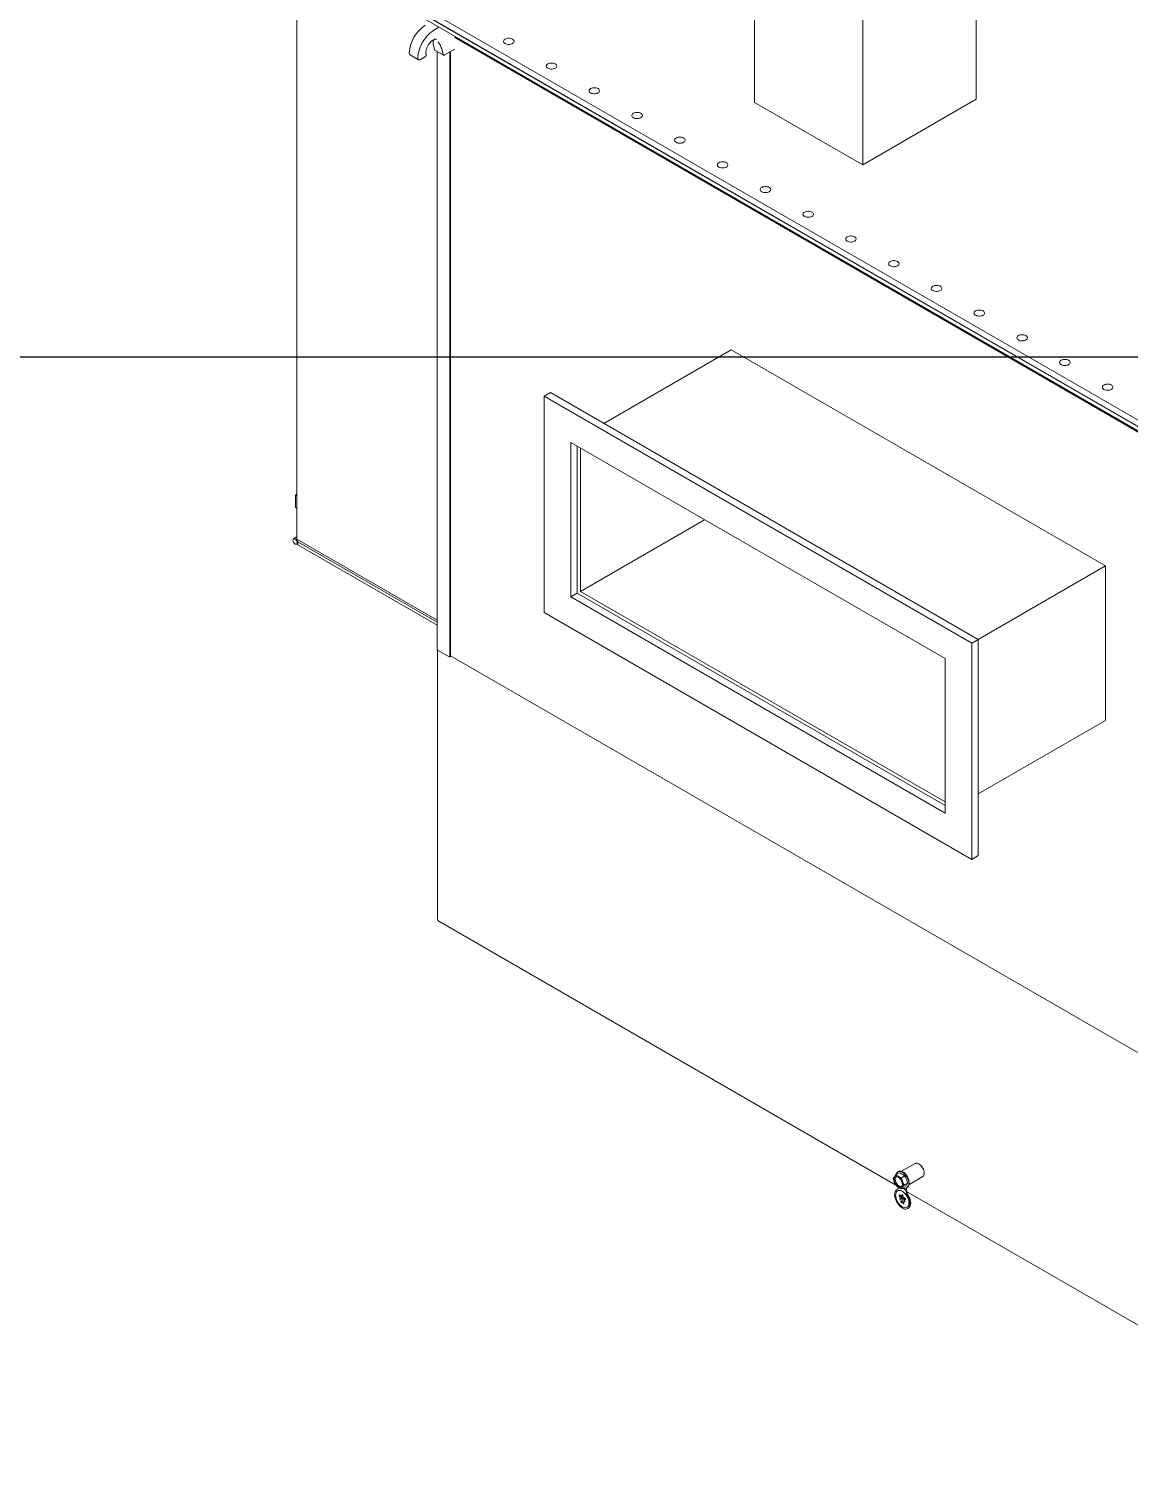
# Model space of a CAD drawing. Header units: millimetres. Extents: x 51507 to 66627, y -17810 to -7118.
# Drawn here: x 59067 to 60522, y -15607 to -13693 of the extents above; entities that cross this region are included whole.
import ezdxf

# ---------------------------------------------------------------- set-up
doc = ezdxf.new("R2010")
doc.units = ezdxf.units.MM
doc.header["$LTSCALE"] = 10
doc.layers.get('Defpoints').update_dxf_attribs({"lineweight": 25})
doc.layers.add('粗实线', color=4, linetype='Continuous', lineweight=18)

msp = doc.modelspace()

# ---------------------------------------------------------------- linework, layer by layer
at = {"layer": 'Defpoints'}
msp.add_line((51507.409, -14126.114), (66627.409, -14126.114), dxfattribs=at)
at = {"layer": '粗实线'}
for p, q in [((60027.021, -13234.335), (60027.021, -13789.583)), ((60319.763, -13230.253), (60319.763, -13785.501)), ((60169.856, -13316.792), (60169.856, -13872.04)), ((59421.839, -13566.852), (59421.839, -14367.151)), ((59542.754, -13637.505), (60879.186, -14409.011)), ((59542.754, -13645.671), (60879.186, -14417.177)), ((60879.186, -14417.994), (59549.825, -13650.57)), ((59550.931, -13656.464), (60879.186, -14423.249)), ((59602.858, -13694.25), (59609.622, -13690.346)), ((60834.328, -14398.99), (59630.435, -13703.997)), ((59631.142, -13702.769), (59631.142, -13703.589)), ((60835.035, -14398.581), (59631.142, -13703.589)), ((59603.623, -13719.693), (59601.911, -13712.411)), ((59604.186, -13720.531), (59615.5, -13727.062)), ((59607.105, -13722.215), (59607.105, -14512.837)), ((59614.937, -13726.224), (59613.225, -13718.942)), ((59630.435, -13719.157), (59617, -13726.913)), ((59623.788, -14523.042), (59623.788, -13722.995)), ((59624.637, -14522.552), (59624.637, -13722.505)), ((59571.367, -13726.751), (59582.68, -13733.282)), ((59585.18, -13733.034), (59590.484, -13729.973)), ((60027.021, -13789.583), (60169.856, -13872.04)), ((60169.856, -13872.04), (60319.763, -13785.501)), ((59996.009, -14116.77), (59827.724, -14213.92)), ((59996.009, -14116.77), (60490.984, -14402.513)), ((59757.007, -14173.096), (59748.522, -14177.994)), ((59748.522, -14463.784), (59748.522, -14177.994)), ((59748.522, -14177.994), (60314.207, -14504.558)), ((59757.007, -14173.096), (60322.693, -14499.659)), ((59783.877, -14239.232), (60278.852, -14524.975)), ((59783.877, -14443.367), (59783.877, -14239.232)), ((59792.363, -14438.468), (59792.363, -14244.13)), ((59796.605, -14436.018), (59796.605, -14246.579)), ((59420.071, -14308.52), (59421.839, -14307.5)), ((59420.071, -14308.52), (59421.839, -14309.541)), ((59420.071, -14324.851), (59420.071, -14308.52)), ((59420.071, -14324.851), (59421.839, -14325.872)), ((59960.682, -14341.299), (59796.605, -14436.018)), ((59421.839, -14364.122), (59417.364, -14366.705)), ((59421.364, -14373.633), (59423.111, -14372.624)), ((59421.839, -14367.151), (59607.105, -14474.103)), ((59421.839, -14367.151), (59423.111, -14370.455)), ((59423.111, -14370.455), (59607.105, -14476.672)), ((59423.111, -14370.455), (59423.111, -14374.538)), ((59423.111, -14374.538), (59607.105, -14480.755)), ((60490.984, -14402.513), (60322.693, -14499.666)), ((60490.984, -14402.513), (60490.984, -14606.648)), ((59792.363, -14438.468), (59783.877, -14443.367)), ((60278.852, -14729.11), (59783.877, -14443.367)), ((60278.852, -14719.313), (59792.363, -14438.468)), ((60278.852, -14714.414), (59796.605, -14436.018)), ((60314.207, -14790.347), (59748.522, -14463.784)), ((60322.693, -14499.659), (60314.207, -14504.558)), ((60314.207, -14504.558), (60314.207, -14790.347)), ((60322.693, -14499.659), (60322.693, -14785.448)), ((59607.808, -14513.817), (59623.788, -14523.042)), ((59607.808, -14513.817), (59607.808, -14869.064)), ((59623.788, -14523.042), (59624.637, -14522.552)), ((59624.637, -14521.273), (60860.094, -15234.487)), ((60278.852, -14524.975), (60278.852, -14729.11)), ((60490.984, -14606.648), (60322.693, -14703.801)), ((60322.693, -14785.448), (60314.207, -14790.347)), ((59609.203, -14872.149), (60213.552, -15221.032)), ((60239.204, -15192.461), (60221.379, -15202.752)), ((60218.112, -15204.593), (60213.945, -15206.998)), ((60217.062, -15202.934), (60216.355, -15203.342)), ((60225.46, -15208.835), (60221.293, -15211.241)), ((60229.134, -15218.305), (60224.968, -15220.711)), ((60231.378, -15220.073), (60249.203, -15209.782)), ((60215.833, -15226.502), (60215.126, -15226.911)), ((60215.993, -15226.414), (60215.833, -15226.502)), ((60216.126, -15228.643), (60216.055, -15228.683)), ((60217.988, -15233.838), (60218.059, -15233.797)), ((60221.524, -15235.875), (60217.988, -15233.838)), ((60217.988, -15233.838), (60217.99, -15235.471)), ((60217.99, -15235.471), (60226.475, -15240.361)), ((60221.524, -15235.793), (60218.059, -15233.797)), ((60219.052, -15237.716), (60219.123, -15237.676)), ((60219.052, -15237.716), (60219.053, -15239.35)), ((60225.416, -15241.383), (60219.052, -15237.716)), ((60225.486, -15241.343), (60219.123, -15237.676)), ((60225.46, -15223.533), (60221.293, -15225.938)), ((60221.522, -15233.424), (60221.593, -15233.383)), ((60221.522, -15233.424), (60221.524, -15235.875)), ((60222.936, -15234.239), (60221.522, -15233.424)), ((60223.007, -15234.198), (60221.593, -15233.383)), ((60222.776, -15225.083), (60226.889, -15227.453)), ((60222.936, -15234.239), (60223.007, -15234.198)), ((60222.938, -15236.69), (60222.936, -15234.239)), ((60222.938, -15236.69), (60223.009, -15236.649)), ((60226.474, -15238.727), (60222.938, -15236.69)), ((60223.009, -15236.649), (60223.007, -15234.198)), ((60226.544, -15238.686), (60223.009, -15236.649)), ((60226.888, -15226.636), (60223.484, -15224.674)), ((60226.959, -15226.595), (60223.554, -15224.633)), ((60226.888, -15226.636), (60226.959, -15226.595)), ((60226.889, -15227.453), (60226.888, -15226.636)), ((60226.889, -15227.453), (60226.959, -15227.412)), ((60226.959, -15227.412), (60226.959, -15226.595)), ((60228.032, -15229.391), (60881.995, -15606.916)), ((60219.053, -15239.35), (60225.417, -15243.017)), ((60220.115, -15241.595), (60220.186, -15241.554)), ((60220.115, -15241.595), (60220.117, -15243.229)), ((60224.358, -15244.04), (60220.115, -15241.595)), ((60220.117, -15243.229), (60224.359, -15245.674)), ((60224.429, -15243.999), (60220.186, -15241.554)), ((60224.358, -15244.04), (60224.429, -15243.999)), ((60224.359, -15245.674), (60224.358, -15244.04)), ((60224.359, -15245.674), (60224.43, -15245.633)), ((60224.43, -15245.633), (60224.429, -15243.999)), ((60225.416, -15241.383), (60225.486, -15241.343)), ((60225.417, -15243.017), (60225.416, -15241.383)), ((60225.417, -15243.017), (60225.488, -15242.976)), ((60225.488, -15242.976), (60225.486, -15241.343)), ((60226.474, -15238.727), (60226.544, -15238.686)), ((60226.475, -15240.361), (60226.474, -15238.727)), ((60226.475, -15240.361), (60226.546, -15240.32)), ((60226.546, -15240.32), (60226.544, -15238.686)), ((60228.554, -15250.335), (60228.625, -15250.294)), ((60229.625, -15252.026), (60230.332, -15251.618))]:
    msp.add_line(p, q, dxfattribs=at)
for points in [[(59591.544, -13687.719), (59589.169, -13689.244), (59586.824, -13691.058), (59584.538, -13693.138), (59582.34, -13695.458), (59580.258, -13697.989), (59578.318, -13700.699), (59576.544, -13703.553), (59574.959, -13706.517), (59573.582, -13709.552), (59572.432, -13712.62), (59571.521, -13715.684), (59570.863, -13718.703), (59570.464, -13721.642), (59570.331, -13724.461)], [(59602.858, -13694.25), (59600.483, -13695.776), (59598.138, -13697.59), (59595.852, -13699.67), (59593.654, -13701.99), (59591.572, -13704.52), (59589.632, -13707.23), (59587.858, -13710.084), (59586.273, -13713.048), (59584.896, -13716.083), (59583.745, -13719.151), (59582.835, -13722.215), (59582.177, -13725.235), (59581.778, -13728.173), (59581.645, -13730.993)], [(59696.903, -13711.799), (59698.129, -13712.363), (59699.541, -13712.755), (59701.069, -13712.957), (59702.637, -13712.957), (59704.165, -13712.755), (59705.577, -13712.363), (59706.803, -13711.799), (59707.78, -13711.091), (59708.46, -13710.276), (59708.809, -13709.394), (59708.809, -13708.489), (59708.46, -13707.607), (59707.78, -13706.791), (59706.803, -13706.084), (59705.577, -13705.52), (59704.165, -13705.127), (59702.637, -13704.926), (59701.069, -13704.926), (59699.541, -13705.127), (59698.129, -13705.52), (59696.903, -13706.084), (59695.926, -13706.791), (59695.246, -13707.607), (59694.897, -13708.489), (59694.897, -13709.394), (59695.246, -13710.276), (59695.926, -13711.091), (59696.903, -13711.799)], [(59614.937, -13726.224), (59615.048, -13726.548), (59615.213, -13726.815), (59615.427, -13727.016), (59615.686, -13727.145), (59615.981, -13727.2), (59616.305, -13727.179), (59616.647, -13727.083), (59617, -13726.913)], [(59753.472, -13744.455), (59754.697, -13745.019), (59756.109, -13745.412), (59757.638, -13745.613), (59759.205, -13745.613), (59760.733, -13745.412), (59762.146, -13745.019), (59763.371, -13744.455), (59764.348, -13743.747), (59765.029, -13742.932), (59765.377, -13742.05), (59765.377, -13741.145), (59765.029, -13740.263), (59764.348, -13739.448), (59763.371, -13738.74), (59762.146, -13738.176), (59760.733, -13737.783), (59759.205, -13737.582), (59757.638, -13737.582), (59756.109, -13737.783), (59754.697, -13738.176), (59753.472, -13738.74), (59752.494, -13739.448), (59751.814, -13740.263), (59751.465, -13741.145), (59751.465, -13742.05), (59751.814, -13742.932), (59752.494, -13743.747), (59753.472, -13744.455)], [(59810.04, -13777.111), (59811.266, -13777.675), (59812.678, -13778.068), (59814.206, -13778.269), (59815.774, -13778.269), (59817.302, -13778.068), (59818.714, -13777.675), (59819.94, -13777.111), (59820.917, -13776.404), (59821.597, -13775.588), (59821.946, -13774.706), (59821.946, -13773.801), (59821.597, -13772.919), (59820.917, -13772.104), (59819.94, -13771.396), (59818.714, -13770.832), (59817.302, -13770.44), (59815.774, -13770.238), (59814.206, -13770.238), (59812.678, -13770.44), (59811.266, -13770.832), (59810.04, -13771.396), (59809.063, -13772.104), (59808.383, -13772.919), (59808.034, -13773.801), (59808.034, -13774.706), (59808.383, -13775.588), (59809.063, -13776.404), (59810.04, -13777.111)], [(59866.609, -13809.768), (59867.834, -13810.332), (59869.247, -13810.724), (59870.775, -13810.926), (59872.342, -13810.926), (59873.87, -13810.724), (59875.283, -13810.332), (59876.508, -13809.768), (59877.486, -13809.06), (59878.166, -13808.245), (59878.514, -13807.363), (59878.514, -13806.458), (59878.166, -13805.575), (59877.486, -13804.76), (59876.508, -13804.053), (59875.283, -13803.489), (59873.87, -13803.096), (59872.342, -13802.895), (59870.775, -13802.895), (59869.247, -13803.096), (59867.834, -13803.489), (59866.609, -13804.053), (59865.631, -13804.76), (59864.951, -13805.575), (59864.602, -13806.458), (59864.602, -13807.363), (59864.951, -13808.245), (59865.631, -13809.06), (59866.609, -13809.768)], [(59923.177, -13842.424), (59924.403, -13842.988), (59925.815, -13843.381), (59927.343, -13843.582), (59928.911, -13843.582), (59930.439, -13843.381), (59931.851, -13842.988), (59933.077, -13842.424), (59934.054, -13841.716), (59934.734, -13840.901), (59935.083, -13840.019), (59935.083, -13839.114), (59934.734, -13838.232), (59934.054, -13837.417), (59933.077, -13836.709), (59931.851, -13836.145), (59930.439, -13835.752), (59928.911, -13835.551), (59927.343, -13835.551), (59925.815, -13835.752), (59924.403, -13836.145), (59923.177, -13836.709), (59922.2, -13837.417), (59921.52, -13838.232), (59921.171, -13839.114), (59921.171, -13840.019), (59921.52, -13840.901), (59922.2, -13841.716), (59923.177, -13842.424)], [(59979.746, -13875.08), (59980.971, -13875.644), (59982.384, -13876.037), (59983.912, -13876.238), (59985.479, -13876.238), (59987.008, -13876.037), (59988.42, -13875.644), (59989.645, -13875.08), (59990.623, -13874.373), (59991.303, -13873.557), (59991.652, -13872.675), (59991.652, -13871.77), (59991.303, -13870.888), (59990.623, -13870.073), (59989.645, -13869.365), (59988.42, -13868.801), (59987.008, -13868.409), (59985.479, -13868.207), (59983.912, -13868.207), (59982.384, -13868.409), (59980.971, -13868.801), (59979.746, -13869.365), (59978.768, -13870.073), (59978.088, -13870.888), (59977.74, -13871.77), (59977.74, -13872.675), (59978.088, -13873.557), (59978.768, -13874.373), (59979.746, -13875.08)], [(60036.314, -13907.737), (60037.54, -13908.301), (60038.952, -13908.693), (60040.48, -13908.895), (60042.048, -13908.895), (60043.576, -13908.693), (60044.988, -13908.301), (60046.214, -13907.737), (60047.191, -13907.029), (60047.871, -13906.214), (60048.22, -13905.332), (60048.22, -13904.427), (60047.871, -13903.544), (60047.191, -13902.729), (60046.214, -13902.022), (60044.988, -13901.458), (60043.576, -13901.065), (60042.048, -13900.864), (60040.48, -13900.864), (60038.952, -13901.065), (60037.54, -13901.458), (60036.314, -13902.022), (60035.337, -13902.729), (60034.657, -13903.544), (60034.308, -13904.427), (60034.308, -13905.332), (60034.657, -13906.214), (60035.337, -13907.029), (60036.314, -13907.737)], [(60092.883, -13940.393), (60094.108, -13940.957), (60095.521, -13941.35), (60097.049, -13941.551), (60098.616, -13941.551), (60100.145, -13941.35), (60101.557, -13940.957), (60102.782, -13940.393), (60103.76, -13939.685), (60104.44, -13938.87), (60104.789, -13937.988), (60104.789, -13937.083), (60104.44, -13936.201), (60103.76, -13935.386), (60102.782, -13934.678), (60101.557, -13934.114), (60100.145, -13933.721), (60098.616, -13933.52), (60097.049, -13933.52), (60095.521, -13933.721), (60094.108, -13934.114), (60092.883, -13934.678), (60091.906, -13935.386), (60091.225, -13936.201), (60090.877, -13937.083), (60090.877, -13937.988), (60091.225, -13938.87), (60091.906, -13939.685), (60092.883, -13940.393)], [(60149.451, -13973.049), (60150.677, -13973.613), (60152.089, -13974.006), (60153.617, -13974.207), (60155.185, -13974.207), (60156.713, -13974.006), (60158.125, -13973.613), (60159.351, -13973.049), (60160.328, -13972.342), (60161.008, -13971.526), (60161.357, -13970.644), (60161.357, -13969.739), (60161.008, -13968.857), (60160.328, -13968.042), (60159.351, -13967.334), (60158.125, -13966.77), (60156.713, -13966.378), (60155.185, -13966.176), (60153.617, -13966.176), (60152.089, -13966.378), (60150.677, -13966.77), (60149.451, -13967.334), (60148.474, -13968.042), (60147.794, -13968.857), (60147.445, -13969.739), (60147.445, -13970.644), (60147.794, -13971.526), (60148.474, -13972.342), (60149.451, -13973.049)], [(60206.02, -14005.706), (60207.246, -14006.27), (60208.658, -14006.662), (60210.186, -14006.864), (60211.753, -14006.864), (60213.282, -14006.662), (60214.694, -14006.27), (60215.919, -14005.706), (60216.897, -14004.998), (60217.577, -14004.183), (60217.926, -14003.301), (60217.926, -14002.396), (60217.577, -14001.513), (60216.897, -14000.698), (60215.919, -13999.991), (60214.694, -13999.426), (60213.282, -13999.034), (60211.753, -13998.832), (60210.186, -13998.832), (60208.658, -13999.034), (60207.246, -13999.426), (60206.02, -13999.991), (60205.043, -14000.698), (60204.363, -14001.513), (60204.014, -14002.396), (60204.014, -14003.301), (60204.363, -14004.183), (60205.043, -14004.998), (60206.02, -14005.706)], [(60262.589, -14038.362), (60263.814, -14038.926), (60265.226, -14039.319), (60266.755, -14039.52), (60268.322, -14039.52), (60269.85, -14039.319), (60271.262, -14038.926), (60272.488, -14038.362), (60273.465, -14037.654), (60274.145, -14036.839), (60274.494, -14035.957), (60274.494, -14035.052), (60274.145, -14034.17), (60273.465, -14033.354), (60272.488, -14032.647), (60271.262, -14032.083), (60269.85, -14031.69), (60268.322, -14031.489), (60266.755, -14031.489), (60265.226, -14031.69), (60263.814, -14032.083), (60262.589, -14032.647), (60261.611, -14033.354), (60260.931, -14034.17), (60260.582, -14035.052), (60260.582, -14035.957), (60260.931, -14036.839), (60261.611, -14037.654), (60262.589, -14038.362)], [(60319.157, -14071.018), (60320.383, -14071.582), (60321.795, -14071.975), (60323.323, -14072.176), (60324.891, -14072.176), (60326.419, -14071.975), (60327.831, -14071.582), (60329.057, -14071.018), (60330.034, -14070.311), (60330.714, -14069.495), (60331.063, -14068.613), (60331.063, -14067.708), (60330.714, -14066.826), (60330.034, -14066.011), (60329.057, -14065.303), (60327.831, -14064.739), (60326.419, -14064.347), (60324.891, -14064.145), (60323.323, -14064.145), (60321.795, -14064.347), (60320.383, -14064.739), (60319.157, -14065.303), (60318.18, -14066.011), (60317.5, -14066.826), (60317.151, -14067.708), (60317.151, -14068.613), (60317.5, -14069.495), (60318.18, -14070.311), (60319.157, -14071.018)], [(60375.726, -14103.675), (60376.951, -14104.239), (60378.363, -14104.631), (60379.892, -14104.833), (60381.459, -14104.833), (60382.987, -14104.631), (60384.4, -14104.239), (60385.625, -14103.675), (60386.602, -14102.967), (60387.283, -14102.152), (60387.631, -14101.27), (60387.631, -14100.365), (60387.283, -14099.482), (60386.602, -14098.667), (60385.625, -14097.96), (60384.4, -14097.395), (60382.987, -14097.003), (60381.459, -14096.801), (60379.892, -14096.801), (60378.363, -14097.003), (60376.951, -14097.395), (60375.726, -14097.96), (60374.748, -14098.667), (60374.068, -14099.482), (60373.719, -14100.365), (60373.719, -14101.27), (60374.068, -14102.152), (60374.748, -14102.967), (60375.726, -14103.675)], [(60432.294, -14136.331), (60433.52, -14136.895), (60434.932, -14137.288), (60436.46, -14137.489), (60438.028, -14137.489), (60439.556, -14137.288), (60440.968, -14136.895), (60442.194, -14136.331), (60443.171, -14135.623), (60443.851, -14134.808), (60444.2, -14133.926), (60444.2, -14133.021), (60443.851, -14132.139), (60443.171, -14131.323), (60442.194, -14130.616), (60440.968, -14130.052), (60439.556, -14129.659), (60438.028, -14129.458), (60436.46, -14129.458), (60434.932, -14129.659), (60433.52, -14130.052), (60432.294, -14130.616), (60431.317, -14131.323), (60430.637, -14132.139), (60430.288, -14133.021), (60430.288, -14133.926), (60430.637, -14134.808), (60431.317, -14135.623), (60432.294, -14136.331)], [(60488.863, -14168.987), (60490.088, -14169.551), (60491.5, -14169.944), (60493.029, -14170.145), (60494.596, -14170.145), (60496.124, -14169.944), (60497.537, -14169.551), (60498.762, -14168.987), (60499.74, -14168.28), (60500.42, -14167.464), (60500.768, -14166.582), (60500.768, -14165.677), (60500.42, -14164.795), (60499.74, -14163.98), (60498.762, -14163.272), (60497.537, -14162.708), (60496.124, -14162.315), (60494.596, -14162.114), (60493.029, -14162.114), (60491.5, -14162.315), (60490.088, -14162.708), (60488.863, -14163.272), (60487.885, -14163.98), (60487.205, -14164.795), (60486.856, -14165.677), (60486.856, -14166.582), (60487.205, -14167.464), (60487.885, -14168.28), (60488.863, -14168.987)], [(59419.364, -14373.435), (59418.53, -14372.809), (59417.77, -14371.948), (59417.152, -14370.929), (59416.731, -14369.843), (59416.543, -14368.785), (59416.606, -14367.851), (59416.914, -14367.122), (59417.44, -14366.664), (59418.136, -14366.518), (59418.942, -14366.696), (59419.785, -14367.183), (59420.591, -14367.935), (59421.288, -14368.886), (59421.813, -14369.95), (59422.121, -14371.034), (59422.184, -14372.042), (59421.997, -14372.882), (59421.575, -14373.482), (59420.957, -14373.788), (59420.197, -14373.772), (59419.364, -14373.435)], [(60251.275, -15205.204), (60251.147, -15203.585), (60250.768, -15201.876), (60250.152, -15200.141), (60249.321, -15198.441), (60248.305, -15196.838), (60247.141, -15195.39), (60245.871, -15194.149), (60244.54, -15193.16), (60243.197, -15192.458), (60241.891, -15192.07), (60240.668, -15192.009), (60239.573, -15192.277), (60239.204, -15192.461)], [(60251.346, -15205.163), (60251.218, -15203.544), (60250.839, -15201.836), (60250.223, -15200.1), (60249.392, -15198.4), (60248.376, -15196.797), (60247.212, -15195.349), (60245.942, -15194.108), (60244.611, -15193.119), (60243.268, -15192.417), (60241.962, -15192.029), (60240.739, -15191.968), (60239.644, -15192.237), (60239.275, -15192.42)], [(60212.458, -15217.207), (60213.135, -15218.667), (60213.996, -15220.039), (60214.999, -15221.259), (60216.099, -15222.271), (60217.242, -15223.027), (60218.377, -15223.492), (60219.45, -15223.643), (60220.411, -15223.474), (60221.214, -15222.994), (60221.823, -15222.223), (60222.209, -15221.198), (60222.353, -15219.968), (60222.25, -15218.59), (60221.903, -15217.127), (60221.33, -15215.649), (60220.557, -15214.225), (60219.619, -15212.921), (60218.562, -15211.798), (60217.434, -15210.909), (60216.287, -15210.296), (60215.177, -15209.986), (60214.154, -15209.994), (60213.267, -15210.321), (60212.557, -15210.951), (60212.057, -15211.854), (60211.79, -15212.988), (60211.769, -15214.3), (60211.995, -15215.728), (60212.458, -15217.207)], [(60213.869, -15210.06), (60213.617, -15210.338), (60213.117, -15211.241), (60212.851, -15212.375), (60212.83, -15213.687), (60213.056, -15215.116), (60213.519, -15216.595)], [(60213.519, -15216.595), (60214.196, -15218.055), (60215.057, -15219.427), (60216.06, -15220.647), (60217.159, -15221.659), (60218.303, -15222.415), (60219.438, -15222.879), (60220.511, -15223.031), (60221.293, -15222.921)], [(60228.742, -15223.872), (60229.622, -15222.987), (60230.277, -15221.816), (60230.687, -15220.395), (60230.839, -15218.768), (60230.728, -15216.984), (60230.358, -15215.101), (60229.74, -15213.175), (60228.893, -15211.266), (60227.845, -15209.434), (60226.626, -15207.735), (60225.275, -15206.221), (60223.833, -15204.94), (60222.346, -15203.932), (60220.859, -15203.227), (60219.418, -15202.847), (60218.069, -15202.804), (60216.852, -15203.1), (60215.805, -15203.724), (60214.961, -15204.659), (60214.345, -15205.874), (60214.048, -15206.939)], [(60229.45, -15223.464), (60230.329, -15222.579), (60230.984, -15221.408), (60231.394, -15219.987), (60231.546, -15218.359), (60231.435, -15216.576), (60231.065, -15214.692), (60230.447, -15212.766), (60229.6, -15210.858), (60228.552, -15209.026), (60227.333, -15207.326), (60225.982, -15205.813), (60224.54, -15204.532), (60223.053, -15203.524), (60221.566, -15202.819), (60220.126, -15202.439), (60218.776, -15202.396), (60217.559, -15202.691), (60217.062, -15202.934)], [(60215.469, -15226.73), (60214.348, -15227.468), (60213.433, -15228.513), (60212.747, -15229.839), (60212.308, -15231.411), (60212.127, -15233.19), (60212.208, -15235.13), (60212.55, -15237.181), (60213.143, -15239.29), (60213.973, -15241.404), (60215.019, -15243.468), (60216.252, -15245.43), (60217.643, -15247.24), (60219.155, -15248.85), (60220.749, -15250.219), (60222.385, -15251.314), (60224.021, -15252.105), (60225.614, -15252.572), (60227.125, -15252.703), (60228.514, -15252.495), (60229.745, -15251.954), (60230.788, -15251.093), (60231.615, -15249.934), (60232.206, -15248.506), (60232.545, -15246.848), (60232.623, -15245), (60232.439, -15243.01), (60231.996, -15240.93), (60231.308, -15238.812), (60230.39, -15236.711), (60229.267, -15234.681)], [(60213.466, -15234.416), (60213.594, -15236.215), (60213.973, -15238.109), (60214.592, -15240.043), (60215.433, -15241.962), (60216.471, -15243.81), (60217.677, -15245.534), (60219.017, -15247.085), (60220.451, -15248.418), (60221.938, -15249.495), (60223.436, -15250.285), (60224.901, -15250.764), (60226.291, -15250.92), (60227.567, -15250.748), (60228.692, -15250.252), (60229.632, -15249.447), (60230.362, -15248.356), (60230.86, -15247.011), (60231.112, -15245.45), (60231.111, -15243.718), (60230.856, -15241.865), (60230.355, -15239.944), (60229.623, -15238.01), (60228.68, -15236.12), (60227.554, -15234.327), (60226.276, -15232.684), (60224.885, -15231.236), (60223.419, -15230.027), (60221.921, -15229.091), (60220.434, -15228.454), (60219.001, -15228.135), (60217.663, -15228.143), (60216.459, -15228.479), (60215.422, -15229.131), (60214.584, -15230.083), (60213.968, -15231.305), (60213.591, -15232.764), (60213.466, -15234.416)], [(60231.214, -15244.561), (60231.086, -15242.762), (60230.706, -15240.868), (60230.088, -15238.934), (60229.247, -15237.016), (60228.209, -15235.167), (60227.002, -15233.443), (60225.663, -15231.892), (60224.229, -15230.559), (60222.742, -15229.482), (60221.244, -15228.692), (60219.779, -15228.213), (60218.388, -15228.057), (60217.113, -15228.23), (60216.126, -15228.643)], [(60229.267, -15234.681), (60228.421, -15233.115), (60227.77, -15231.493), (60227.34, -15229.877), (60227.146, -15228.327), (60227.195, -15226.902), (60227.487, -15225.654), (60228.009, -15224.632), (60228.742, -15223.872)], [(60229.974, -15234.273), (60229.128, -15232.706), (60228.477, -15231.085), (60228.047, -15229.469), (60227.853, -15227.919), (60227.902, -15226.494), (60228.194, -15225.246), (60228.716, -15224.223), (60229.45, -15223.464)], [(60230.332, -15251.618), (60230.452, -15251.546), (60231.495, -15250.684), (60232.323, -15249.525), (60232.913, -15248.098), (60233.252, -15246.439), (60233.33, -15244.592), (60233.146, -15242.602), (60232.703, -15240.522), (60232.015, -15238.404), (60231.097, -15236.303), (60229.974, -15234.273)]]:
    msp.add_lwpolyline(points, dxfattribs=at)
for centre, radius, start, end in [((59572.781, -13724.732), 2.465, 173.701152, 234.986667), ((59604.84, -13719.483), 1.235, 189.792107, 238.052311), ((59583.8, -13731.342), 2.184, 170.785963, 309.203285), ((59587.471, -13724.87), 5.925, 300.555296, 315.197539), ((59608.306, -14512.717), 1.207, 185.694799, 245.625342), ((59611.109, -14869.429), 3.321, 173.701152, 234.986667), ((60218.889, -15213.615), 8.217, 153.43643, 206.56357), ((60214.547, -15212.512), 3.957, 50.751832, 139.467204), ((60224.501, -15212.514), 13.813, 200.227114, 237.362029), ((60209.601, -15221.079), 13.813, 20.227114, 57.362029), ((60215.213, -15219.978), 8.217, 333.43643, 26.56357), ((60246.349, -15205.733), 4.955, 305.183063, 6.129118), ((60246.419, -15205.692), 4.955, 305.183063, 6.129118), ((60213.767, -15223.475), 3.673, 297.605384, 346.312262), ((60219.555, -15221.081), 3.957, 230.751832, 319.467204), ((60224.93, -15245.174), 6.313, 305.813389, 5.571426)]:
    msp.add_arc(centre, radius, start, end, dxfattribs=at)
for points, knots in [([(59592.512, -13725.464), (59592.471, -13725.248), (59592.363, -13724.668), (59592.344, -13723.464), (59592.476, -13721.936), (59592.801, -13720.262), (59593.317, -13718.502), (59594.021, -13716.7), (59594.899, -13714.91), (59595.929, -13713.182), (59597.083, -13711.566), (59598.326, -13710.106), (59599.616, -13708.84), (59600.91, -13707.799), (59602.157, -13707), (59603.308, -13706.45), (59604.314, -13706.137), (59605.134, -13706.028), (59605.747, -13706.08), (59606.079, -13706.164), (59606.231, -13706.274), (59606.27, -13706.303)], [0, 0, 0, 0, 0.84896226, 2.27207685, 3.70087079, 5.14496665, 6.60555925, 8.07993233, 9.56381391, 11.05238961, 12.54041185, 14.02154159, 15.49092526, 16.94417595, 18.37825219, 19.79337892, 21.19682559, 22.60511507, 24.05269786, 25.62479385, 26.18203603, 26.18203603, 26.18203603, 26.18203603]), ([(59602.969, -13706.513), (59602.968, -13706.516), (59602.697, -13707.053), (59602.153, -13708.128), (59601.729, -13709.688), (59601.682, -13711.16), (59601.834, -13711.991), (59601.911, -13712.411)], [0, 0, 0, 0, 0.01183041, 2.09409424, 4.19202538, 5.15744743, 6.14224894, 6.14224894, 6.14224894, 6.14224894]), ([(59592.465, -13725.467), (59592.537, -13725.991), (59592.663, -13726.898), (59592.367, -13728.169), (59591.906, -13728.753), (59591.676, -13729.046)], [0, 0, 0, 0, 1.55025178, 2.67950561, 3.81484179, 3.81484179, 3.81484179, 3.81484179]), ([(59602.019, -13707.12), (59602.023, -13707.334), (59602.035, -13708.004), (59601.955, -13708.864), (59601.812, -13709.516), (59601.791, -13709.612)], [0, 0, 0, 0, 0.7172548, 2.24478018, 2.50873177, 2.50873177, 2.50873177, 2.50873177]), ([(59613.225, -13718.942), (59613.101, -13718.504), (59612.85, -13717.616), (59611.994, -13715.631), (59610.585, -13713.004), (59609.285, -13710.865), (59608.63, -13709.784), (59608.626, -13709.778)], [0, 0, 0, 0, 1.61343786, 3.26652653, 6.7397348, 10.26814323, 10.28795835, 10.28795835, 10.28795835, 10.28795835]), ([(60211.539, -15209.941), (60211.497, -15210.002), (60211.172, -15210.468), (60210.674, -15211.281), (60210.406, -15211.909), (60210.271, -15212.226)], [0, 0, 0, 0, 0.18365203, 1.39077748, 2.62023033, 2.62023033, 2.62023033, 2.62023033]), ([(60210.271, -15212.226), (60210.339, -15212.673), (60210.605, -15214.409), (60211.141, -15216.062), (60211.539, -15217.289)], [0, 0, 0, 0, 1.34630367, 5.22732144, 5.22732144, 5.22732144, 5.22732144]), ([(60213.945, -15206.998), (60213.488, -15207.515), (60212.565, -15208.557), (60211.883, -15209.476), (60211.539, -15209.941)], [0, 0, 0, 0, 1.8837697, 3.80207774, 3.80207774, 3.80207774, 3.80207774]), ([(60211.539, -15217.289), (60211.715, -15217.715), (60212.368, -15219.3), (60213.279, -15220.684), (60213.945, -15221.696)], [0, 0, 0, 0, 1.35151638, 5.03107712, 5.03107712, 5.03107712, 5.03107712]), ([(60217.051, -15209.448), (60216.964, -15209.397), (60216.31, -15209.013), (60215.191, -15208.224), (60214.363, -15207.409), (60213.945, -15206.998)], [0, 0, 0, 0, 0.27813583, 2.10629334, 3.96826509, 3.96826509, 3.96826509, 3.96826509]), ([(60221.293, -15211.241), (60220.538, -15210.988), (60219.013, -15210.478), (60217.709, -15209.793), (60217.051, -15209.448)], [0, 0, 0, 0, 2.2857837, 4.61347655, 4.61347655, 4.61347655, 4.61347655]), ([(60218.112, -15204.593), (60218.867, -15204.846), (60220.392, -15205.356), (60221.696, -15206.041), (60222.354, -15206.386)], [0, 0, 0, 0, 2.2857837, 4.61347655, 4.61347655, 4.61347655, 4.61347655]), ([(60222.562, -15216.304), (60222.164, -15215.076), (60221.628, -15213.423), (60221.362, -15211.688), (60221.293, -15211.241)], [0, 0, 0, 0, 3.88101777, 5.22732144, 5.22732144, 5.22732144, 5.22732144]), ([(60222.354, -15206.386), (60222.441, -15206.437), (60223.095, -15206.821), (60224.214, -15207.61), (60225.042, -15208.424), (60225.46, -15208.835)], [0, 0, 0, 0, 0.27813583, 2.10629334, 3.96826509, 3.96826509, 3.96826509, 3.96826509]), ([(60224.968, -15220.711), (60224.302, -15219.698), (60223.391, -15218.314), (60222.738, -15216.729), (60222.562, -15216.304)], [0, 0, 0, 0, 3.67956073, 5.03107712, 5.03107712, 5.03107712, 5.03107712]), ([(60225.46, -15208.835), (60225.7, -15209.183), (60226.632, -15210.534), (60227.34, -15212.088), (60227.865, -15213.242)], [0, 0, 0, 0, 1.29530911, 5.02932382, 5.02932382, 5.02932382, 5.02932382]), ([(60227.865, -15213.242), (60228.024, -15213.678), (60228.615, -15215.299), (60228.915, -15217.035), (60229.134, -15218.305)], [0, 0, 0, 0, 1.40468779, 5.22900992, 5.22900992, 5.22900992, 5.22900992]), ([(60229.134, -15218.305), (60228.995, -15218.638), (60228.713, -15219.31), (60228.15, -15220.161), (60227.865, -15220.591)], [0, 0, 0, 0, 1.29804482, 2.61988891, 2.61988891, 2.61988891, 2.61988891]), ([(60213.945, -15221.696), (60214.383, -15222.132), (60215.267, -15223.013), (60216.452, -15223.766), (60217.051, -15224.145)], [0, 0, 0, 0, 1.96561483, 3.96726862, 3.96726862, 3.96726862, 3.96726862]), ([(60217.051, -15224.145), (60217.139, -15224.195), (60217.803, -15224.573), (60219.171, -15225.219), (60220.582, -15225.697), (60221.293, -15225.938)], [0, 0, 0, 0, 0.3234169, 2.44920218, 4.61430671, 4.61430671, 4.61430671, 4.61430671]), ([(60221.293, -15225.938), (60221.433, -15225.606), (60221.715, -15224.934), (60222.278, -15224.082), (60222.562, -15223.653)], [0, 0, 0, 0, 1.29804482, 2.61988891, 2.61988891, 2.61988891, 2.61988891]), ([(60222.562, -15223.653), (60222.606, -15223.59), (60222.941, -15223.118), (60223.687, -15222.162), (60224.538, -15221.197), (60224.968, -15220.711)], [0, 0, 0, 0, 0.26650378, 2.01820508, 3.80230646, 3.80230646, 3.80230646, 3.80230646]), ([(60227.865, -15220.591), (60227.821, -15220.653), (60227.486, -15221.126), (60226.74, -15222.082), (60225.889, -15223.046), (60225.46, -15223.533)], [0, 0, 0, 0, 0.26650378, 2.01820508, 3.80230646, 3.80230646, 3.80230646, 3.80230646])]:
    msp.add_open_spline(points, degree=3, knots=knots, dxfattribs=at)

doc.saveas('drawing.dxf')
